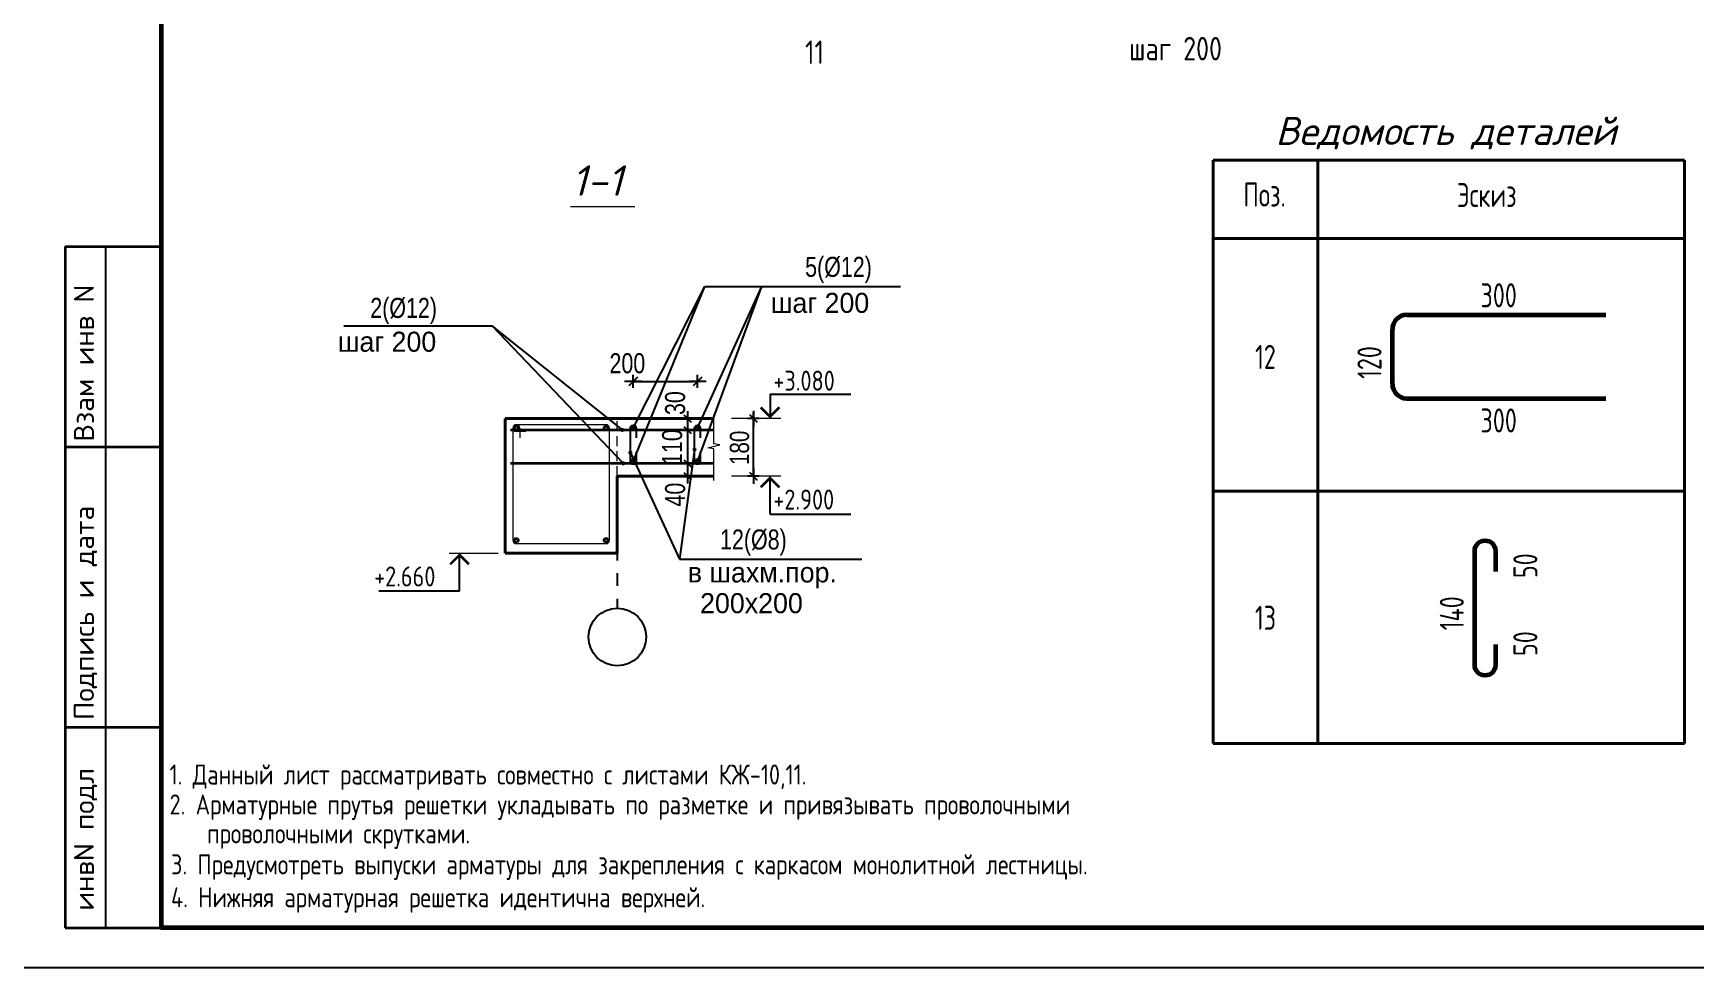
# Model space of a CAD drawing. Extents: x -12289450 to -10763036, y -7834513 to -6150123.
# Drawn here: x -10888636 to -10867901, y -7834513 to -7822853 of the extents above; entities that cross this region are included whole.
import ezdxf

# ---------------------------------------------------------------- set-up
doc = ezdxf.new("R2010")
doc.units = 0
doc.header["$LTSCALE"] = 25
doc.linetypes.add('CENTER', pattern=[50.8, 31.75, -6.35, 6.35, -6.35])
doc.linetypes.add('DASHED', pattern=[0.75, 0.5, -0.25])
for name, color, linetype in [('003-ТЕКСТ', 7, 'Continuous'), ('004-ВСПЛИНИИ', 15, 'Continuous'), ('005-РАЗМЕРЫ', 252, 'Continuous'), ('014-ОСИ', 251, 'CENTER'), ('Annotation - Text', 7, 'Continuous'), ('ArchiCAD', 7, 'Continuous'), ('F-text', 7, 'Continuous'), ('osnovnie', 7, 'Continuous'), ('Новое', 51, 'Continuous'), ('Текст', 7, 'Continuous')]:
    doc.layers.add(name, color=color, linetype=linetype)
doc.layers.add('СТЕНЫ', color=5, linetype='Continuous', lineweight=40)
doc.layers.add('Текст AMS', color=7, linetype='Continuous', lineweight=9)
doc.styles.add('gismo', font='isocpeui.ttf')
doc.styles.add('GOST 2.304', font='cs_gost2304.shx')
doc.styles.add('RUSS', font='russ', dxfattribs={"width": 0.8})
doc.styles.add('SIMP701', font='simplex701.shx')
doc.styles.get("Standard").update_dxf_attribs({"font": 'arial.ttf'})
doc.styles.add('STYLE1', font='simplex.shx', dxfattribs={"width": 0.7, "height": 300})
doc.styles.add('TXT0', font='txt', dxfattribs={"width": 0.8})
doc.dimstyles.new('100', dxfattribs={"dimtxt": 250, "dimasz": 80, "dimexe": 0, "dimexo": 0, "dimgap": 30, "dimtad": 1, "dimdec": 0, "dimzin": 9, "dimtxsty": 'Standard', "dimblk": 'ARCHTICK', "dimcen": 80, "dimdle": 50, "dimadec": 0, "dimazin": 0, "dimtfac": 1, "dimtdec": 0, "dimtix": 1, "dimtmove": 0, "dimatfit": 1, "dimldrblk": 'DOTSMALL', "dimfxl": 0, "dimarcsym": 0})

# ---------------------------------------------------------------- blocks, each defined once
blk = doc.blocks.new('_ArchTick')
at = {"color": 0, "linetype": 'ByBlock', "const_width": 0.15}
blk.add_lwpolyline([(-0.5, -0.5), (0.5, 0.5)], dxfattribs=at)
blk = doc.blocks.new('_DotSmall')
at = {"color": 0, "linetype": 'ByBlock', "const_width": 0.5}
blk.add_lwpolyline([(-0.0625, 0, 1), (0.0625, 0, 1)], format="xyb", close=True, dxfattribs=at)
blk = doc.blocks.new('A8MITTA', base_point=(3180, 3140))
for p, q in [((3170, 3130), (3190, 3150)), ((3180, 3155), (3180, 3125)), ((3160, 3140), (3200, 3140))]:
    blk.add_line(p, q)

msp = doc.modelspace()

# ---------------------------------------------------------------- linework, layer by layer
at = {"color": 0, "lineweight": 40}
for p, q in [((-10873912, -7824435.8), (-10868031.4, -7824435.8)), ((-10873912, -7824435.8), (-10873912, -7831715.9)), ((-10872605.2, -7824435.8), (-10872605.2, -7828565.9)), ((-10868031.4, -7824435.8), (-10868031.4, -7828565.9)), ((-10868031.4, -7824435.8), (-10868031.4, -7828565.9)), ((-10873912, -7825415.9), (-10868031.4, -7825415.9)), ((-10873912, -7828565.9), (-10868031.4, -7828565.9)), ((-10873912, -7828565.9), (-10868031.4, -7828565.9)), ((-10872605.2, -7828565.9), (-10872605.2, -7831715.9)), ((-10868031.4, -7828565.9), (-10868031.4, -7831715.9)), ((-10873912, -7831715.9), (-10868031.4, -7831715.9))]:
    msp.add_line(p, q, dxfattribs=at)
at = {"linetype": 'Continuous', "lineweight": 25, "ltscale": 20}
for p, q in [((-10879440.6, -7827354.7), (-10878434.3, -7827354.7)), ((-10879440.6, -7827354.7), (-10879440.6, -7827659.4)), ((-10879440.6, -7828853.7), (-10879440.6, -7828379.4)), ((-10879440.6, -7828853.7), (-10878434.3, -7828853.7)), ((-10883315.1, -7829813.7), (-10883315.1, -7829339.4)), ((-10883315.1, -7829813.7), (-10884321.4, -7829813.7))]:
    msp.add_line(p, q, dxfattribs=at)
at = {"linetype": 'Continuous', "lineweight": 60, "ltscale": 75}
msp.add_lwpolyline([(-10887035.9, -7805313.4), (-10847536.1, -7805313.4), (-10847536.1, -7834013.3), (-10887035.9, -7834013.3)], close=True, dxfattribs=at)
at = {"linetype": 'Continuous', "lineweight": 25, "ltscale": 20, "const_width": 32}
for points in [[(-10879557.3, -7827520), (-10879440.6, -7827636.7), (-10879323.9, -7827520)], [(-10879557.3, -7827520), (-10879440.6, -7827636.7), (-10879323.9, -7827520)], [(-10879557.3, -7828518.7), (-10879440.6, -7828402), (-10879323.9, -7828518.7)], [(-10883198.4, -7829478.7), (-10883315.1, -7829362), (-10883431.8, -7829478.7)]]:
    msp.add_lwpolyline(points, dxfattribs=at)
at = {"layer": '004-ВСПЛИНИИ', "color": 0, "lineweight": 0}
msp.add_lwpolyline([(-10880143.1, -7828434.8), (-10880143.1, -7828040.3), (-10880218.6, -7828024.1), (-10880065.6, -7827990.4), (-10880143.1, -7827977.6), (-10880143.1, -7827611.8)], dxfattribs=at)
at = {"layer": '005-РАЗМЕРЫ', "ltscale": 5}
msp.add_line((-10879648.7, -7828379.4), (-10879648.7, -7827584.2), dxfattribs=at)
for points in [[(-10881147.5, -7827197.7), (-10880397.5, -7827197.7)], [(-10880470.2, -7827659.3), (-10880470.2, -7828299.3)]]:
    msp.add_lwpolyline(points, dxfattribs=at)
at = {"layer": '014-ОСИ'}
msp.add_line((-10881347.5, -7828638.5), (-10881347.5, -7830025.9), dxfattribs=at)
at = {"layer": 'ArchiCAD', "color": 7, "linetype": 'Continuous', "lineweight": 35}
for p, q in [((-10888235.8, -7825513.4), (-10887035.9, -7825513.4)), ((-10888235.8, -7825513.4), (-10888235.8, -7834013.3)), ((-10888235.9, -7828013.4), (-10887035.9, -7828013.4)), ((-10888235.9, -7831513.3), (-10887035.9, -7831513.3)), ((-10888235.9, -7834013.3), (-10887035.9, -7834013.3))]:
    msp.add_line(p, q, dxfattribs=at)
at = {"layer": 'osnovnie', "lineweight": 60, "ltscale": 30}
for p, q in [((-10871493.9, -7826366.8), (-10869011.4, -7826366.8)), ((-10871675.4, -7826548.2), (-10871675.4, -7827227.9)), ((-10871493.9, -7827409.3), (-10869011.4, -7827409.3))]:
    msp.add_line(p, q, dxfattribs=at)
at = {"layer": 'osnovnie', "color": 3, "lineweight": 15, "ltscale": 100}
for p, q in [((-10882487.5, -7827821.4), (-10882607.5, -7827821.4)), ((-10882565.5, -7827779.4), (-10882565.5, -7827899.4))]:
    msp.add_line(p, q, dxfattribs=at)
msp.add_lwpolyline([(-10882649.5, -7827779.4), (-10882649.5, -7829179.4, 0.4142136), (-10882607.5, -7829221.4), (-10881487.5, -7829221.4, 0.4142136), (-10881445.5, -7829179.4), (-10881445.5, -7827779.4, 0.4142136), (-10881487.5, -7827737.4), (-10882607.5, -7827737.4, 0.4142136)], format="xyb", close=True, dxfattribs=at)
at = {"layer": 'osnovnie', "color": 3, "lineweight": 25, "ltscale": 100}
for points in [[(-10881111.5, -7828075.4), (-10881111.5, -7828195.4, -1), (-10881183.5, -7828195.4), (-10881183.5, -7827779.3, -0.9999428), (-10881111.5, -7827779.3), (-10881111.5, -7827899.3)], [(-10880311.5, -7828075.4), (-10880311.5, -7828195.4, -1), (-10880383.5, -7828195.4), (-10880383.5, -7827779.3, -0.9999428), (-10880311.5, -7827779.3), (-10880311.5, -7827899.3)]]:
    msp.add_lwpolyline(points, format="xyb", dxfattribs=at)
at = {"layer": 'osnovnie', "color": 3, "lineweight": 35, "ltscale": 100}
for points in [[(-10882680.8, -7827803.4), (-10880143.1, -7827803.4)], [(-10882680.8, -7828219.4), (-10880143.1, -7828219.4)]]:
    msp.add_lwpolyline(points, dxfattribs=at)
at = {"layer": 'osnovnie', "lineweight": 60, "ltscale": 30}
msp.add_lwpolyline([(-10870388.5, -7830477.8), (-10870388.5, -7830737, -1), (-10870647.7, -7830737), (-10870647.7, -7829311.4, -1), (-10870388.5, -7829311.4), (-10870388.5, -7829570.6)], format="xyb", dxfattribs=at)
at = {"layer": 'osnovnie', "color": 3, "lineweight": 35, "ltscale": 100}
for centre in [(-10882607.5, -7827779.4), (-10881487.5, -7827779.4), (-10881147.5, -7827779.4), (-10880347.5, -7827779.4), (-10881147.5, -7828195.4), (-10880347.5, -7828195.4), (-10882607.5, -7829179.4), (-10881487.5, -7829179.4)]:
    msp.add_circle(centre, 24, dxfattribs=at)
at = {"layer": 'osnovnie', "lineweight": 60, "ltscale": 30}
for centre, start, end in [((-10871493.9, -7826548.2), 90, 180), ((-10871493.9, -7827227.9), 180, 270)]:
    msp.add_arc(centre, 181.4, start, end, dxfattribs=at)
at = {"layer": 'osnovnie', "color": 3, "lineweight": 15, "ltscale": 100}
for start, end in [(0, 90), (180.00097, 270)]:
    msp.add_arc((-10882607.5, -7827779.4), 42, start, end, dxfattribs=at)
at = {"layer": 'Новое', "color": 7, "linetype": 'Continuous'}
msp.add_line((-10887735.9, -7825513.4), (-10887735.9, -7834013.3), dxfattribs=at)
msp.add_lwpolyline([(-10889035.9, -7804813.4), (-10847036.1, -7804813.4), (-10847036.1, -7834513.3), (-10889035.9, -7834513.3)], close=True, dxfattribs=at)
msp.add_lwpolyline([(-10889035.9, -7804813.4), (-10847036.1, -7804813.4), (-10847036.1, -7834513.3), (-10889035.9, -7834513.3)], close=True, dxfattribs=at)
at = {"layer": 'СТЕНЫ', "ltscale": 3}
for p, q in [((-10882747.5, -7827659.4), (-10882747.5, -7829339.4)), ((-10881347.5, -7827659.4), (-10882747.5, -7827659.4)), ((-10881347.5, -7829339.4), (-10881347.5, -7828379.4)), ((-10882747.5, -7829339.4), (-10881347.5, -7829339.4))]:
    msp.add_line(p, q, dxfattribs=at)
at = {"layer": 'СТЕНЫ', "color": 0, "lineweight": 5, "ltscale": 4}
for p, q in [((-10879308.3, -7827659.4), (-10879921.4, -7827659.4)), ((-10879308.3, -7828379.4), (-10879921.4, -7828379.4)), ((-10883447.3, -7829339.4), (-10882834.2, -7829339.4))]:
    msp.add_line(p, q, dxfattribs=at)
at = {"layer": 'СТЕНЫ', "ltscale": 3}
for points in [[(-10881347.5, -7827659.4), (-10880143.1, -7827659.4)], [(-10881347.5, -7828379.4), (-10880143.1, -7828379.4)]]:
    msp.add_lwpolyline(points, dxfattribs=at)
at = {"layer": 'СТЕНЫ', "linetype": 'DASHED', "lineweight": 9, "ltscale": 10}
msp.add_lwpolyline([(-10881347.5, -7828379.4), (-10881347.5, -7827659.4)], dxfattribs=at)
at = {"layer": 'Текст'}
msp.add_circle((-10881347.5, -7830385.9), 360, dxfattribs=at)
at = {"layer": 'Текст AMS', "linetype": 'Continuous', "lineweight": 5, "ltscale": 75}
msp.add_lwpolyline([(-10881931.8, -7825013.2), (-10881127.6, -7825013.2)], dxfattribs=at)

# ---------------------------------------------------------------- block references
at = {"layer": '005-РАЗМЕРЫ', "ltscale": 5}
for p, xscale, yscale, zscale, rotation in [((-10881147.5, -7827197.7), 5.400000000001455, 5.400000000001455, 5.400000000001455, 180), ((-10880347.5, -7827197.7), 5.400000000001455, 5.400000000001455, 5.400000000001455, 180), ((-10879648.7, -7827659.4), 4.8, 4.8, 4.8, 270), ((-10879648.7, -7828379.4), 4.8, 4.8, 4.8, 270)]:
    msp.add_blockref('A8MITTA', p, dxfattribs=dict(at, xscale=xscale, yscale=yscale, zscale=zscale, rotation=rotation))
at = {"layer": '005-РАЗМЕРЫ', "lineweight": 25, "ltscale": 4, "xscale": 4.5, "yscale": 4.5, "zscale": 4.5, "rotation": 270}
for p in [(-10880470.2, -7827659.3), (-10880470.2, -7827803.4), (-10880470.2, -7828219.4), (-10880470.2, -7828379.4)]:
    msp.add_blockref('A8MITTA', p, dxfattribs=at)

# ---------------------------------------------------------------- texts
at = {"lineweight": 25, "ltscale": 75, "style": 'GOST 2.304'}
for s, p in [('11', (-10879004.1, -7823236)), ('шаг 200', (-10874959.7, -7823191.5))]:
    msp.add_text(s, height=292.5, dxfattribs=at).set_placement(p)
at = {"color": 0, "lineweight": 15, "style": 'RUSS'}
for s, p in [('шаг 200', (-10879429.9, -7826342.2)), ('шаг 200', (-10884833.2, -7826826.9)), (' в шахм.пор.', (-10880559.8, -7829705.2)), ('200x200', (-10880314.4, -7830089.1))]:
    msp.add_text(s, height=250, dxfattribs=at).set_placement(p)
at = {"linetype": 'Continuous', "lineweight": 25, "ltscale": 20, "style": 'GOST 2.304'}
for s, p in [('+3.080', (-10879399.5, -7827312.8)), ('+2.900', (-10879399.5, -7828796.1)), ('+2.660', (-10884381.1, -7829756.1))]:
    msp.add_text(s, height=250, dxfattribs=at).set_placement(p)
at = {"color": 5, "linetype": 'Continuous', "ltscale": 20, "style": 'GOST 2.304'}
for s, p in [('1. Данный лист рассматривать совместно с листами КЖ-10,11.', (-10886934.5, -7832227.1)), ('2. Арматурные прутья решетки укладывать по разметке и привязывать проволочными', (-10886934.5, -7832600.5)), (' проволочными скрутками.', (-10886594.3, -7832961.9)), ('3. Предусмотреть выпуски арматуры для закрепления с каркасом монолитной лестницы.', (-10886916.2, -7833348.6)), ('4. Нижняя арматурная решетка идентична верхней.', (-10886916.2, -7833758.6))]:
    msp.add_text(s, height=250, dxfattribs=at).set_placement(p)
at = {"color": 0, "lineweight": 15, "char_height": 250, "attachment_point": 1, "style": 'RUSS'}
for s, insert in [('5(%%C12)', (-10879003, -7825642.9)), ('2(%%C12)', (-10884429.7, -7826154.8)), ('12(%%C8)', (-10880065.3, -7829044.5))]:
    msp.add_mtext(s, dxfattribs=dict(at, insert=insert))
at = {"color": 0, "char_height": 300, "width": 7455.47, "attachment_point": 7, "rotation": 90, "style": 'STYLE1'}
for s, insert in [('120', (-10871810.5, -7827166)), ('50', (-10869864.6, -7829651.4)), ('140', (-10870782.9, -7830302.2)), ('50', (-10869864.6, -7830623.4))]:
    msp.add_mtext(s, dxfattribs=dict(at, insert=insert))
at = {"layer": '003-ТЕКСТ', "lineweight": 30, "style": 'SIMP701'}
for s, height, p in [('Взам инв N', 250, (-10887877.7, -7827948.9)), ('Подпись и дата', 249.996, (-10887877.7, -7831422.7)), ('инвN подл', 250, (-10887877.7, -7833800.6))]:
    msp.add_text(s, height=height, rotation=90, dxfattribs=at).set_placement(p)
at = {"layer": '005-РАЗМЕРЫ', "ltscale": 5, "insert": (-10881221.5, -7826972.2), "char_height": 250, "attachment_point": 5, "style": 'TXT0'}
msp.add_mtext('\\A1;200', dxfattribs=at)
at = {"layer": '005-РАЗМЕРЫ', "lineweight": 25, "ltscale": 4, "char_height": 250, "attachment_point": 5, "rotation": 90, "style": 'TXT0'}
for s, insert in [('\\A1;30', (-10880624.8, -7827467.8)), ('\\A1;110', (-10880661.8, -7828017.6)), ('\\A1;40', (-10880624.8, -7828609.8))]:
    msp.add_mtext(s, dxfattribs=dict(at, insert=insert))
at = {"layer": '005-РАЗМЕРЫ', "ltscale": 5, "insert": (-10879821.7, -7828026), "char_height": 240, "attachment_point": 5, "rotation": 90, "style": 'TXT0'}
msp.add_mtext('\\A1;180', dxfattribs=at)
at = {"layer": 'Annotation - Text', "color": 0, "lineweight": 25, "style": 'gismo'}
for s, height, p in [('Ведомость деталей ', 350, (-10873133.6, -7824246.8)), ('1-1', 378, (-10881917.7, -7824880))]:
    msp.add_text(s, height=height, dxfattribs=at).set_placement(p)
at = {"layer": 'F-text', "lineweight": 15, "char_height": 300, "attachment_point": 5, "style": 'STYLE1'}
for s, insert in [('Поз.', (-10873270.6, -7824866.5)), ('Эскиз', (-10870496.6, -7824871.4)), ('300', (-10870348.3, -7826123)), ('12', (-10873258.6, -7826891.6)), ('300', (-10870348.3, -7827684.7)), ('13', (-10873258.6, -7830146.7))]:
    msp.add_mtext(s, dxfattribs=dict(at, insert=insert))

# ---------------------------------------------------------------- leaders
at = {"color": 0, "lineweight": 15}
for points in [[(-10881147.5, -7828195.4), (-10880253.2, -7826012), (-10877814, -7826012)], [(-10881147.5, -7827779.4), (-10880253.2, -7826012)], [(-10880347.5, -7827779.4), (-10879543.2, -7826012)], [(-10880347.5, -7828195.4), (-10879543.2, -7826012)], [(-10881283.8, -7827803.3), (-10882905, -7826509.2), (-10884759, -7826509.2)], [(-10881273.3, -7828219.4), (-10882905, -7826509.2), (-10884759, -7826509.2)], [(-10881183.5, -7828086.4), (-10880569.6, -7829413.6), (-10879411.8, -7829413.6)], [(-10880383.5, -7828046), (-10880569.6, -7829413.6), (-10878294.9, -7829413.6)]]:
    msp.add_leader(points, dimstyle='100', override={"dimgap": 1, "dimtad": 0, "dimtxsty": 'RUSS'}, dxfattribs=at)

doc.saveas('drawing.dxf')
